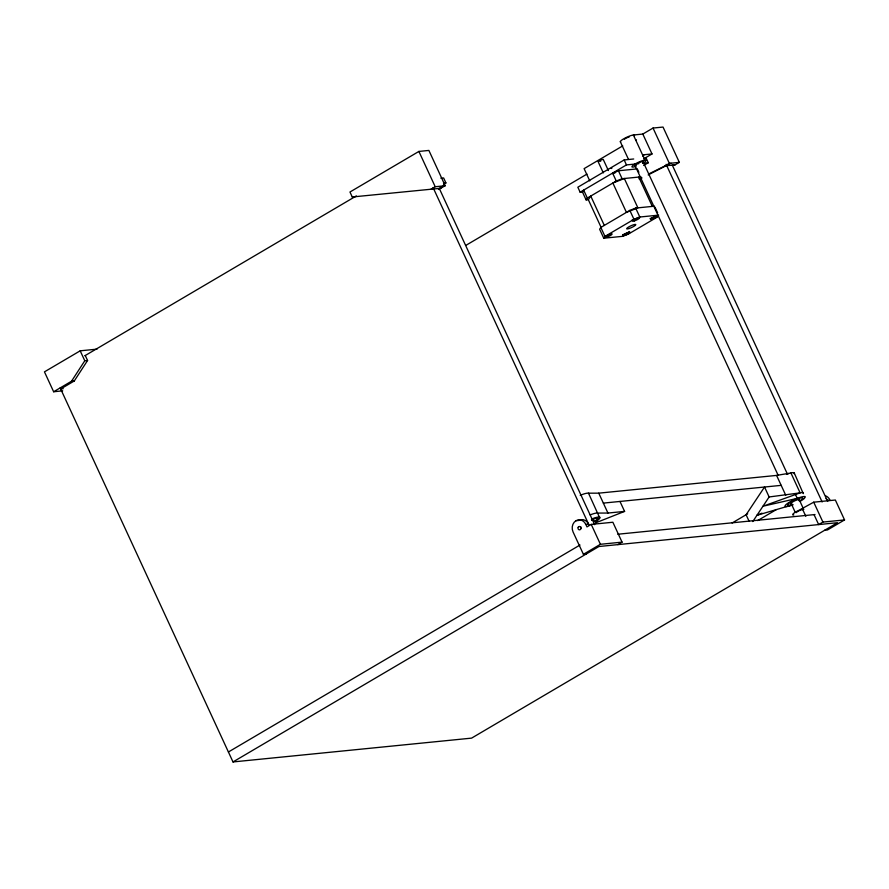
<?xml version="1.0" encoding="UTF-8"?>
<svg xmlns="http://www.w3.org/2000/svg" width="889" height="889" viewBox="0 0 889 889"><rect width="100%" height="100%" fill="white"/><g stroke="black" fill="none" stroke-linecap="round" stroke-linejoin="round"><path stroke-width="1.33" d="M603.309 172.877L598.141 161.687L600.542 160.031L603.209 159.375L608.387 170.566M619.989 501.452L624.589 511.397L595.352 522.965L600.031 517.42A11.146 2.067 -24.8 0 0 594.485 517.976L591.974 518.876M794.11 473.659L794.288 473.048A11.146 2.067 -24.8 0 0 790.932 472.97L776.586 475.415L598.753 493.162L588.507 493.184A11.146 2.067 -24.8 0 0 583.451 494.095L580.239 495.317M803.278 493.628L794.288 473.048M97.023 349.144L80.188 350.822L44.45 371.858L53.64 391.749L71.509 381.237L84.788 360.767L87.567 360.49L85.266 355.522M63.208 388.715L60.674 388.971L74.287 380.959L87.567 360.49M587.34 198.069L583.662 190.113L582.439 191.957L586.118 199.914L587.34 198.069L616.277 181.034L622.111 178.722L640.98 176.844M586.118 199.914L588.329 199.703L590.752 196.069L604.309 225.406M654.537 206.181L635.668 208.07L629.834 210.382L600.831 227.451L599.631 229.262L603.764 238.219L622.667 236.33L628.501 234.018L657.438 216.983L658.671 215.138L639.802 217.016L633.968 219.327L604.976 236.396L603.764 238.219M752.772 521.576L769.129 496.962L800.122 492.862A11.146 2.067 -24.8 0 1 803.478 492.951M613.166 173.822L613.843 173.311M611.254 168.521L611.899 168.143M438.466 189.468L445.2 185.734L428.876 150.43L418.897 151.43L349.966 192.013L352.255 196.98L433.732 188.968M84.866 355.744L356.333 195.936M445.2 185.734L435.21 186.734L430.954 189.246L440.944 188.246M443.555 184.334L445.922 182.934L443.633 177.967L440.9 178.233M443.533 185.901L439.277 188.412L594.652 524.677M622.722 145.907L584.106 168.632L589.763 180.878M642.903 163.187A7.801 1.445 -24.8 0 0 644.97 160.076L633.39 135.006L642.825 134.061L653.037 128.049L663.027 127.06L679.34 162.365L675.084 164.865L665.094 165.865L648.981 173.855M466.192 245.186L586.973 174.088M633.713 158.987L624.178 159.942L577.839 187.223L580.139 192.191L582.862 191.924M580.139 192.191L626.467 164.91L638.847 163.676M643.669 158.864L652.015 153.953L642.825 134.061M643.658 165.454L648.281 162.743L645.981 157.764M665.094 165.865L669.35 163.365L679.34 162.365M671.017 163.198L648.17 174.922M617.811 544.635L622.056 542.134L612.865 522.243L591.229 524.399L586.973 526.899L585.829 524.421A8.368 7.245 84.3 0 0 575.994 520.71A8.368 7.245 84.3 0 0 573.061 531.933L583.406 554.314L586.173 554.036M228.406 751.994L579.995 545.024M583.406 554.314L600.419 544.29L622.056 542.134M233.007 761.94L598.942 546.513L837.516 522.699L471.592 738.126L233.007 761.94L60.185 387.915M732.136 522.976L747.693 513.809M757.65 520.598L776.219 509.675M793.81 514.987A7.801 1.445 -24.8 0 1 792.666 514.72L792.81 514.242A7.801 1.445 -24.8 0 1 799.389 510.064L813.724 502.185L835.36 500.029L844.55 519.921L827.526 529.944L824.759 530.211M844.55 519.921L822.914 522.076L818.658 524.588L814.057 514.642M639.069 178.778L641.547 177.544M639.491 179.222L641.969 178M600.153 161.32L600.82 161.042M614.577 172.933L615.666 172.522M762.006 513.153L756.928 515.32L793.077 504.685A11.146 2.067 -24.8 0 1 785.231 505.474A11.146 2.067 -24.8 0 1 797.266 498.385L799.767 497.473A11.146 2.067 -24.8 0 1 805.323 496.929L804.234 498.551A11.146 2.067 -24.8 0 1 800.722 500.985M638.88 172.299L637.302 168.888L618.433 170.766L612.599 173.077L616.277 181.034M590.14 514.898L592.641 513.998A11.146 2.067 -24.8 0 1 597.708 513.075L607.943 513.053L624.589 511.397M786.509 474.415L788.743 473.604M652.015 153.953L642.58 154.897A7.801 1.445 -24.8 0 1 642.969 156.32M443.5 183.178L445.922 182.934M642.714 163.298L648.281 162.743M352.255 196.98L355.033 196.702M71.509 381.237L74.287 380.959M53.64 391.749L62.708 390.849M603.342 503.107L781.175 485.361M575.994 520.71L578.772 520.443A8.368 7.245 84.3 0 1 588.596 524.143L585.829 524.421M617.788 534.233L815.002 514.542M672.317 165.143L675.084 164.865M588.996 493.551L588.507 493.184L599.364 517.109M672.262 165.043L827.681 501.418M653.037 128.049L669.35 163.365M666.128 164.343L822.136 501.974M813.724 502.185L822.914 522.076M790.932 472.97L800.122 492.862L762.973 506.23L797.266 498.385L795.433 494.406M643.136 161.865L787.476 474.237M799.111 499.429L803.767 509.508M802.378 508.864L805.834 516.32M655.049 207.304L657.638 212.893M634.435 164.298L778.197 475.415M790.999 503.118L795.066 511.942M638.758 177.067L652.315 206.404M776.586 475.415L785.776 495.306M620.333 141.751L628.445 159.287M624.178 159.942L626.467 164.91M618.433 170.766L622.111 178.722M635.668 208.07L639.802 217.016M769.129 496.962L764.529 487.016L746.093 514.753L748.971 520.965M629.834 210.382L633.968 219.327M588.329 199.703L601.32 227.817M600.831 227.451L604.976 236.396M598.753 493.162L607.943 513.053M418.897 151.43L435.21 186.734M591.229 524.399L600.419 544.29M433.099 187.601L589.107 525.232M80.188 350.822L84.788 360.767M620.678 142.007A7.801 1.445 -24.8 0 1 627.045 137.095A7.801 1.445 -24.8 0 1 634.39 135.761M642.636 162.387A4.456 0.833 -24.8 0 0 641.725 161.698A4.456 0.833 -24.8 0 0 636.791 163.798L635.991 164.309A4.456 0.833 -24.8 0 0 636.302 165.454M624.411 139.251A4.456 0.833 -24.8 0 1 625.211 138.74M626.167 138.206A4.456 0.833 -24.8 0 1 627.212 137.706M628.267 137.25A4.456 0.833 -24.8 0 1 629.268 136.895M644.97 160.076A7.801 1.445 -24.8 0 0 635.135 163.965L633.724 164.865A7.801 1.445 -24.8 0 0 635.802 166.421M635.691 139.984A7.801 1.445 -24.8 0 1 636.491 139.995M796.144 512.675A4.456 0.833 -24.8 0 1 796.744 512.22M797.555 511.708A4.456 0.833 -24.8 0 1 798.511 511.175M799.555 510.675A4.456 0.833 -24.8 0 1 800.611 510.219M801.611 509.864A4.456 0.833 -24.8 0 1 802.489 509.608M826.07 498.518A8.368 7.245 84.3 0 1 827.181 500.318L829.959 500.051A8.368 7.245 84.3 0 0 825.648 495.873M580.939 528.644A1.678 1.445 84.3 0 1 580.984 526.977M791.732 504.585A8.368 1.556 -24.8 0 1 789.076 503.218A8.368 1.556 -24.8 0 1 800.733 497.907A8.368 1.556 -24.8 0 1 799.333 501.118M599.831 518.098A11.146 2.067 -24.8 0 1 595.43 521.476M591.452 519.665A8.368 1.556 -24.8 0 1 597.375 518.398A8.368 1.556 -24.8 0 1 594.041 521.621M791.766 503.541A4.456 0.833 -24.8 0 1 794.955 500.729A4.456 0.833 -24.8 0 1 798.8 500.34M591.718 520.409A4.456 0.833 -24.8 0 1 593.508 520.843M611.554 233.285A3.9 0.722 -24.8 0 1 608.732 235.152A3.9 0.722 -24.8 0 1 605.098 236.418M638.735 217.438A3.9 0.722 -24.8 0 1 634.824 219.583A3.9 0.722 -24.8 0 1 632.012 220.094M656.649 215.649A3.9 0.722 -24.8 0 1 653.215 217.605A3.9 0.722 -24.8 0 1 650.103 218.438M629.479 231.496A3.9 0.722 -24.8 0 1 626.189 233.585A3.9 0.722 -24.8 0 1 622.611 234.618M624.334 178.511L612.877 183.045L626.434 212.382L637.891 207.848L624.334 178.511M578.206 527.255A1.678 1.445 84.3 0 0 579.406 529.844A1.678 1.445 84.3 0 0 580.717 527.421A1.678 1.445 84.3 0 0 578.206 527.255M606.92 237.085A3.9 0.722 -24.8 0 0 612.088 234.04A3.9 0.722 -24.8 0 0 606.587 235.852A3.9 0.722 -24.8 0 0 606.92 237.085M634.413 220.894A3.9 0.722 -24.8 0 0 639.569 217.861A3.9 0.722 -24.8 0 0 634.079 219.672A3.9 0.722 -24.8 0 0 634.413 220.894M652.337 219.105A3.9 0.722 -24.8 0 0 657.493 216.071A3.9 0.722 -24.8 0 0 652.004 217.883A3.9 0.722 -24.8 0 0 652.337 219.105M624.845 235.296A3.9 0.722 -24.8 0 0 630.001 232.251A3.9 0.722 -24.8 0 0 624.511 234.063A3.9 0.722 -24.8 0 0 624.845 235.296M629.168 228.506A5.023 0.933 -24.8 0 0 635.802 224.595A5.023 0.933 -24.8 0 0 628.745 226.917A5.023 0.933 -24.8 0 0 629.168 228.506"/></g></svg>
